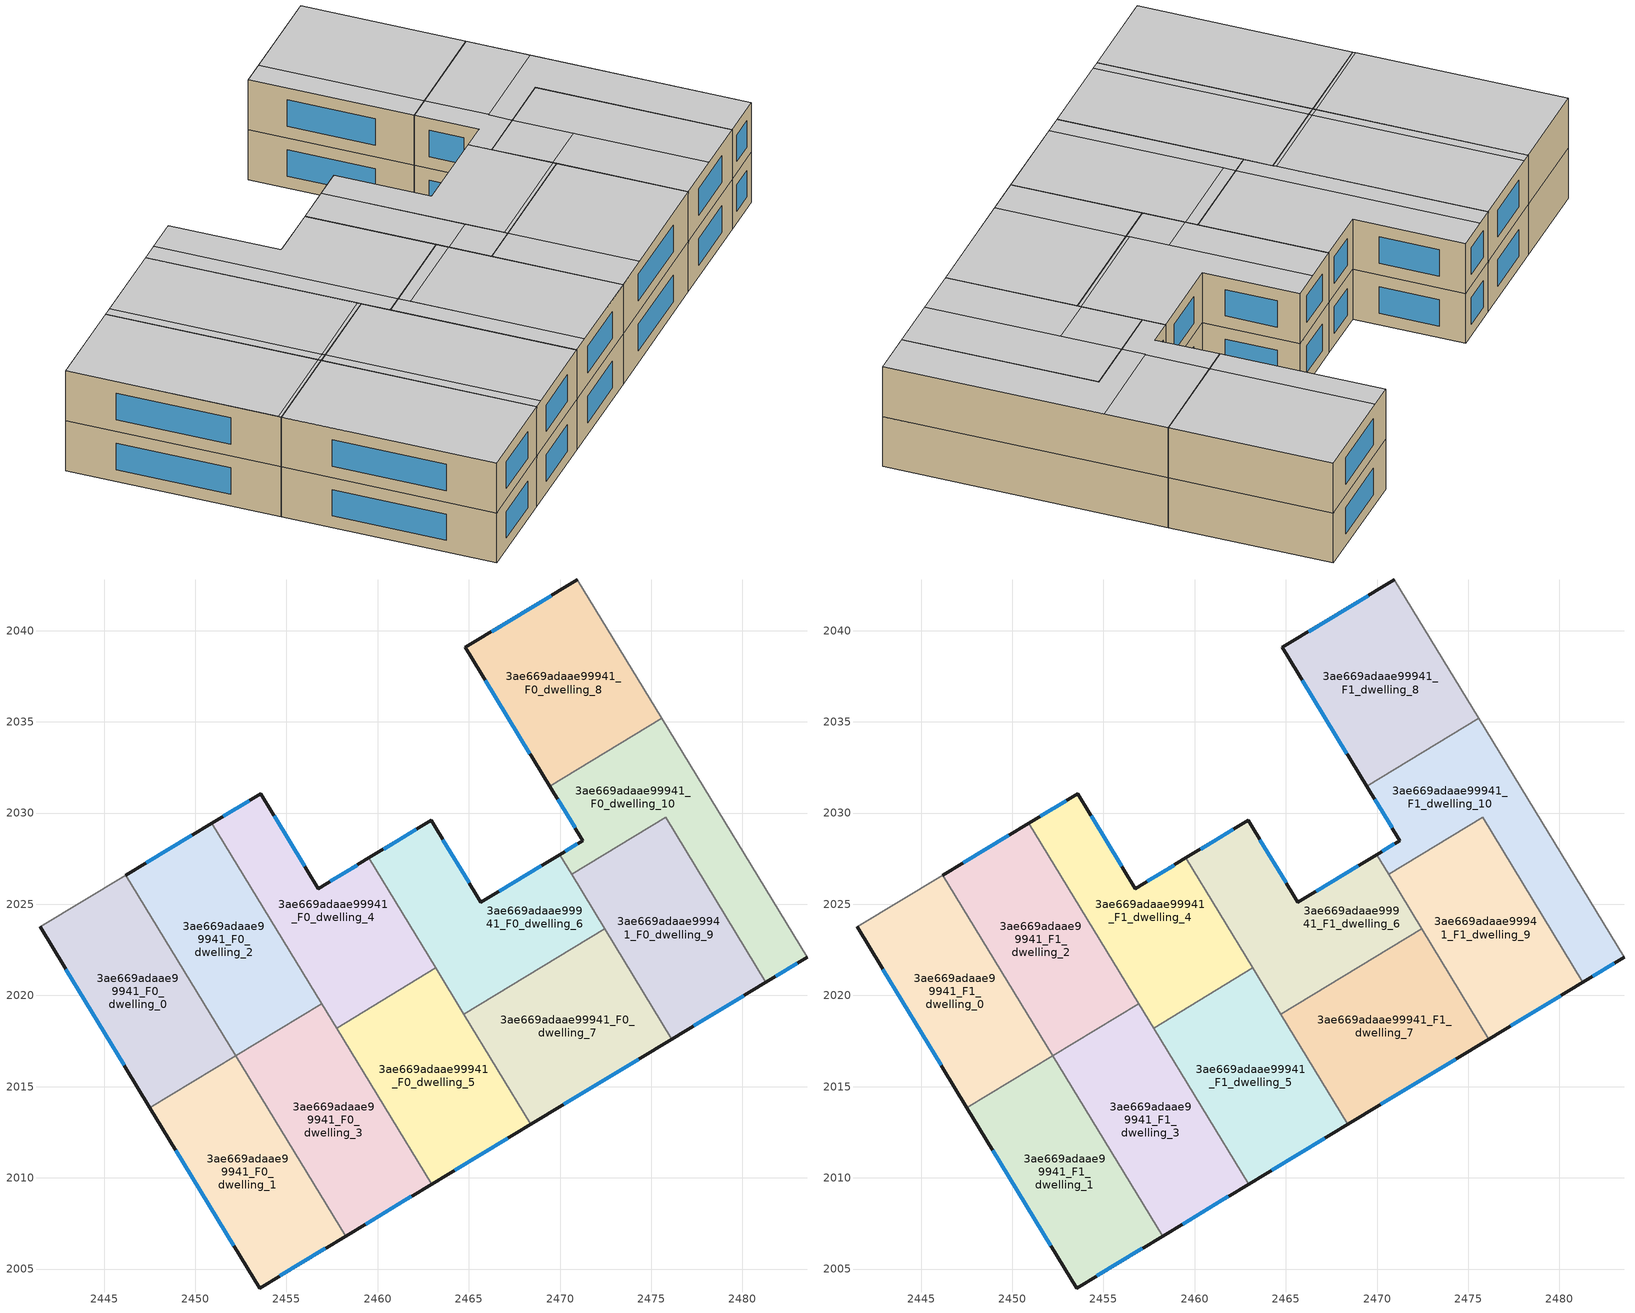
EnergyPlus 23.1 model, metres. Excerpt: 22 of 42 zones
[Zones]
3ae669adaae99941_F0_dwelling_0
 floor ground (EU_floor_Construction): 2446.2,2026.6 2452.22,2016.71 2447.51,2013.85 2441.49,2023.75 z0
 wall outside (EU_wall_Construction): 2441.49,2023.75 2447.51,2013.85 z0:3
 wall to 3ae669adaae99941_F0_dwelling_1 (EU_wall_Construction): 2447.51,2013.85 2452.22,2016.71 z0:3
 wall adiabatic (EU_wall_Construction): 2446.2,2026.6 2441.49,2023.75 z0:3
 wall to 3ae669adaae99941_F0_dwelling_2 (EU_wall_Construction): 2452.22,2016.71 2446.2,2026.6 z0:3
 window (EU_Window_Construction): 2442.9,2021.43 2446.1,2016.17 z0.7:2.3
3ae669adaae99941_F0_dwelling_1
 floor ground (EU_floor_Construction): 2452.22,2016.71 2458.24,2006.8 2453.53,2003.95 2447.51,2013.85 z0
 wall outside (EU_wall_Construction): 2447.51,2013.85 2453.53,2003.95 2458.24,2006.8 z0:3
 wall to 3ae669adaae99941_F0_dwelling_3 (EU_wall_Construction): 2458.24,2006.8 2452.23,2016.69 z0:3
 wall to 3ae669adaae99941_F0_dwelling_2 (EU_wall_Construction): 2452.23,2016.7 2452.22,2016.71 z0:3
 window (EU_Window_Construction): 2448.93,2011.52 2452.12,2006.28 / 2454.64,2004.62 2457.14,2006.13 z0.7:2.3
3ae669adaae99941_F0_dwelling_10
 floor ground (EU_floor_Construction): 2475.57,2035.2 2483.54,2022.09 2481.28,2020.73 2475.78,2029.78 2470.63,2026.64 2469.97,2027.72 2471.25,2028.49 2469.44,2031.47 z0
 wall outside (EU_wall_Construction): 2469.44,2031.47 2471.25,2028.49 2469.97,2027.72 / 2481.28,2020.73 2483.54,2022.09 z0:3
 wall to 3ae669adaae99941_F0_dwelling_9 (EU_wall_Construction): 2470.63,2026.64 2475.78,2029.78 2481.28,2020.73 z0:3
 wall to 3ae669adaae99941_F0_dwelling_8 (EU_wall_Construction): 2475.57,2035.2 2469.44,2031.47 z0:3
 wall adiabatic (EU_wall_Construction): 2483.54,2022.09 2475.57,2035.2 z0:3
 wall to 3ae669adaae99941_F0_dwelling_6 (EU_wall_Construction): 2469.97,2027.72 2470.63,2026.64 z0:3
 window (EU_Window_Construction): 2470.95,2028.31 2470.27,2027.9 / 2469.86,2030.77 2470.82,2029.19 / 2481.81,2021.05 2483.01,2021.77 z0.7:2.3
3ae669adaae99941_F0_dwelling_2
 floor ground (EU_floor_Construction): 2450.92,2029.45 2456.93,2019.56 2452.23,2016.7 2446.2,2026.6 z0
 wall outside (EU_wall_Construction): 2450.92,2029.45 2446.2,2026.6 z0:3
 wall to 3ae669adaae99941_F0_dwelling_3 (EU_wall_Construction): 2452.23,2016.7 2456.93,2019.56 z0:3
 wall to 3ae669adaae99941_F0_dwelling_4 (EU_wall_Construction): 2456.93,2019.56 2450.92,2029.45 z0:3
 window (EU_Window_Construction): 2449.81,2028.78 2447.31,2027.27 z0.7:2.3
3ae669adaae99941_F0_dwelling_3
 floor ground (EU_floor_Construction): 2456.93,2019.56 2462.96,2009.65 2458.24,2006.8 2452.23,2016.7 z0
 wall outside (EU_wall_Construction): 2458.24,2006.8 2462.96,2009.65 z0:3
 wall to 3ae669adaae99941_F0_dwelling_5 (EU_wall_Construction): 2462.96,2009.65 2457.75,2018.21 z0:3
 wall to 3ae669adaae99941_F0_dwelling_4 (EU_wall_Construction): 2457.75,2018.21 2456.93,2019.56 z0:3
 window (EU_Window_Construction): 2459.35,2007.47 2461.85,2008.98 z0.7:2.3
3ae669adaae99941_F0_dwelling_4
 floor ground (EU_floor_Construction): 2459.53,2027.54 2463.19,2021.52 2457.75,2018.21 2450.92,2029.45 2453.58,2031.06 2456.74,2025.86 z0
 wall outside (EU_wall_Construction): 2459.53,2027.54 2456.74,2025.86 2453.58,2031.06 2450.92,2029.45 z0:3
 wall to 3ae669adaae99941_F0_dwelling_5 (EU_wall_Construction): 2457.75,2018.21 2463.19,2021.52 z0:3
 wall to 3ae669adaae99941_F0_dwelling_6 (EU_wall_Construction): 2463.19,2021.52 2459.53,2027.54 z0:3
 window (EU_Window_Construction): 2452.96,2030.68 2451.54,2029.83 / 2456,2027.08 2454.32,2029.84 / 2458.87,2027.14 2457.39,2026.25 z0.7:2.3
3ae669adaae99941_F0_dwelling_5
 floor ground (EU_floor_Construction): 2463.19,2021.52 2468.4,2012.94 2462.96,2009.65 2457.75,2018.21 z0
 wall outside (EU_wall_Construction): 2462.96,2009.65 2468.4,2012.94 z0:3
 wall to 3ae669adaae99941_F0_dwelling_7 (EU_wall_Construction): 2468.4,2012.94 2464.73,2018.98 z0:3
 wall to 3ae669adaae99941_F0_dwelling_6 (EU_wall_Construction): 2464.73,2018.98 2463.19,2021.52 z0:3
 window (EU_Window_Construction): 2464.24,2010.42 2467.12,2012.17 z0.7:2.3
3ae669adaae99941_F0_dwelling_6
 floor ground (EU_floor_Construction): 2469.97,2027.72 2472.44,2023.66 2464.73,2018.98 2459.53,2027.54 2462.93,2029.6 2465.66,2025.11 z0
 wall outside (EU_wall_Construction): 2469.97,2027.72 2465.66,2025.11 2462.93,2029.6 2459.53,2027.54 z0:3
 wall to 3ae669adaae99941_F0_dwelling_7 (EU_wall_Construction): 2464.73,2018.98 2472.44,2023.66 z0:3
 wall to 3ae669adaae99941_F0_dwelling_9 (EU_wall_Construction): 2472.44,2023.66 2470.63,2026.64 z0:3
 window (EU_Window_Construction): 2462.13,2029.11 2460.32,2028.02 / 2465.02,2026.17 2463.57,2028.54 / 2468.96,2027.11 2466.67,2025.73 z0.7:2.3
3ae669adaae99941_F0_dwelling_7
 floor ground (EU_floor_Construction): 2472.44,2023.66 2476.12,2017.61 2468.4,2012.94 2464.73,2018.98 z0
 wall outside (EU_wall_Construction): 2468.4,2012.94 2476.12,2017.61 z0:3
 wall to 3ae669adaae99941_F0_dwelling_9 (EU_wall_Construction): 2476.12,2017.61 2472.44,2023.66 z0:3
 window (EU_Window_Construction): 2470.21,2014.04 2474.31,2016.51 z0.7:2.3
3ae669adaae99941_F0_dwelling_8
 floor ground (EU_floor_Construction): 2470.95,2042.79 2475.57,2035.2 2469.44,2031.47 2464.81,2039.08 z0
 wall outside (EU_wall_Construction): 2470.95,2042.79 2464.81,2039.08 2469.44,2031.47 z0:3
 wall adiabatic (EU_wall_Construction): 2475.57,2035.2 2470.95,2042.79 z0:3
 window (EU_Window_Construction): 2465.9,2037.29 2468.35,2033.26 / 2469.51,2041.92 2466.25,2039.95 z0.7:2.3
3ae669adaae99941_F0_dwelling_9
 floor ground (EU_floor_Construction): 2475.78,2029.78 2481.28,2020.73 2476.12,2017.61 2470.63,2026.64 z0
 wall outside (EU_wall_Construction): 2476.12,2017.61 2481.28,2020.73 z0:3
 window (EU_Window_Construction): 2477.33,2018.34 2480.07,2020 z0.7:2.3
3ae669adaae99941_F1_dwelling_0
 floor to 3ae669adaae99941_F0_dwelling_0 (EU_floor_Construction): 2446.2,2026.6 2452.22,2016.71 2447.51,2013.85 2441.49,2023.75 z3
 wall outside (EU_wall_Construction): 2441.49,2023.75 2447.51,2013.85 z3:6
 wall to 3ae669adaae99941_F1_dwelling_1 (EU_wall_Construction): 2447.51,2013.85 2452.22,2016.71 z3:6
 wall adiabatic (EU_wall_Construction): 2446.2,2026.6 2441.49,2023.75 z3:6
 wall to 3ae669adaae99941_F1_dwelling_2 (EU_wall_Construction): 2452.22,2016.71 2446.2,2026.6 z3:6
 window (EU_Window_Construction): 2442.9,2021.43 2446.1,2016.17 z3.7:5.3
 ceiling to 3ae669adaae99941_F2_dwelling_9 (EU_floor_Construction): 2452.13,2016.86 2446.2,2026.6 2441.49,2023.75 2447.42,2014 z6
 ceiling to 3ae669adaae99941_F2_dwelling_8 (EU_floor_Construction): 2452.22,2016.71 2452.13,2016.86 2447.42,2014 2447.51,2013.85 z6
3ae669adaae99941_F1_dwelling_1
 floor to 3ae669adaae99941_F0_dwelling_1 (EU_floor_Construction): 2452.22,2016.71 2458.24,2006.8 2453.53,2003.95 2447.51,2013.85 z3
 wall outside (EU_wall_Construction): 2447.51,2013.85 2453.53,2003.95 2458.24,2006.8 z3:6
 wall to 3ae669adaae99941_F1_dwelling_3 (EU_wall_Construction): 2458.24,2006.8 2452.23,2016.69 z3:6
 wall to 3ae669adaae99941_F1_dwelling_2 (EU_wall_Construction): 2452.23,2016.7 2452.22,2016.71 z3:6
 window (EU_Window_Construction): 2448.93,2011.52 2452.12,2006.28 / 2454.64,2004.62 2457.14,2006.13 z3.7:5.3
 ceiling adiabatic (EU_roof_Construction): 2458.24,2006.8 2452.22,2016.71 2447.51,2013.85 2453.53,2003.95 z6
3ae669adaae99941_F1_dwelling_10
 floor to 3ae669adaae99941_F0_dwelling_10 (EU_floor_Construction): 2475.57,2035.2 2483.54,2022.09 2481.28,2020.73 2475.78,2029.78 2470.63,2026.64 2469.97,2027.72 2471.25,2028.49 2469.44,2031.47 z3
 wall outside (EU_wall_Construction): 2469.44,2031.47 2471.25,2028.49 2469.97,2027.72 / 2481.28,2020.73 2483.54,2022.09 z3:6
 wall to 3ae669adaae99941_F1_dwelling_9 (EU_wall_Construction): 2470.63,2026.64 2475.78,2029.78 2481.28,2020.73 z3:6
 wall to 3ae669adaae99941_F1_dwelling_8 (EU_wall_Construction): 2475.57,2035.2 2469.44,2031.47 z3:6
 wall adiabatic (EU_wall_Construction): 2483.54,2022.09 2475.57,2035.2 z3:6
 wall to 3ae669adaae99941_F1_dwelling_6 (EU_wall_Construction): 2469.97,2027.72 2470.63,2026.64 z3:6
 window (EU_Window_Construction): 2470.95,2028.31 2470.27,2027.9 / 2469.86,2030.77 2470.82,2029.19 / 2481.81,2021.05 2483.01,2021.77 z3.7:5.3
 ceiling to 3ae669adaae99941_F2_dwelling_0 (EU_floor_Construction): 2483.54,2022.09 2477.37,2032.24 2472.42,2029.22 2473.08,2028.13 2475.78,2029.78 2481.28,2020.73 z6
 ceiling to 3ae669adaae99941_F2_dwelling_1 (EU_floor_Construction): 2477.37,2032.24 2475.57,2035.2 2470.66,2032.21 2472.46,2029.25 z6
 ceiling to 3ae669adaae99941_F2_dwelling_3 (EU_floor_Construction): 2473.08,2028.13 2472.42,2029.22 2472.46,2029.25 2470.66,2032.21 2469.44,2031.47 2471.25,2028.49 2469.97,2027.72 2470.63,2026.64 z6
3ae669adaae99941_F1_dwelling_2
 floor to 3ae669adaae99941_F0_dwelling_2 (EU_floor_Construction): 2450.92,2029.45 2456.93,2019.56 2452.23,2016.7 2446.2,2026.6 z3
 wall outside (EU_wall_Construction): 2450.92,2029.45 2446.2,2026.6 z3:6
 wall to 3ae669adaae99941_F1_dwelling_3 (EU_wall_Construction): 2452.23,2016.7 2456.93,2019.56 z3:6
 wall to 3ae669adaae99941_F1_dwelling_4 (EU_wall_Construction): 2456.93,2019.56 2450.92,2029.45 z3:6
 window (EU_Window_Construction): 2449.81,2028.78 2447.31,2027.27 z3.7:5.3
 ceiling to 3ae669adaae99941_F2_dwelling_7 (EU_floor_Construction): 2456.83,2019.72 2450.92,2029.45 2446.67,2026.89 2452.6,2017.15 z6
 ceiling to 3ae669adaae99941_F2_dwelling_9 (EU_floor_Construction): 2452.6,2017.15 2446.67,2026.89 2446.2,2026.6 2452.13,2016.86 z6
 ceiling to 3ae669adaae99941_F2_dwelling_6 (EU_floor_Construction): 2456.93,2019.56 2456.83,2019.72 2452.6,2017.15 2452.7,2016.98 z6
 ceiling to 3ae669adaae99941_F2_dwelling_8 (EU_floor_Construction): 2452.7,2016.98 2452.6,2017.15 2452.13,2016.86 2452.23,2016.7 z6
3ae669adaae99941_F1_dwelling_3
 floor to 3ae669adaae99941_F0_dwelling_3 (EU_floor_Construction): 2456.93,2019.56 2462.96,2009.65 2458.24,2006.8 2452.23,2016.7 z3
 wall outside (EU_wall_Construction): 2458.24,2006.8 2462.96,2009.65 z3:6
 wall to 3ae669adaae99941_F1_dwelling_5 (EU_wall_Construction): 2462.96,2009.65 2457.75,2018.21 z3:6
 wall to 3ae669adaae99941_F1_dwelling_4 (EU_wall_Construction): 2457.75,2018.21 2456.93,2019.56 z3:6
 window (EU_Window_Construction): 2459.35,2007.47 2461.85,2008.98 z3.7:5.3
 ceiling adiabatic (EU_roof_Construction): 2462.96,2009.65 2456.93,2019.56 2452.7,2016.98 2458.71,2007.09 z6
 ceiling to 3ae669adaae99941_F2_dwelling_8 (EU_floor_Construction): 2458.71,2007.09 2452.7,2016.98 2452.23,2016.7 2458.24,2006.8 z6
3ae669adaae99941_F1_dwelling_4
 floor to 3ae669adaae99941_F0_dwelling_4 (EU_floor_Construction): 2459.53,2027.54 2463.19,2021.52 2457.75,2018.21 2450.92,2029.45 2453.58,2031.06 2456.74,2025.86 z3
 wall outside (EU_wall_Construction): 2459.53,2027.54 2456.74,2025.86 2453.58,2031.06 2450.92,2029.45 z3:6
 wall to 3ae669adaae99941_F1_dwelling_5 (EU_wall_Construction): 2457.75,2018.21 2463.19,2021.52 z3:6
 wall to 3ae669adaae99941_F1_dwelling_6 (EU_wall_Construction): 2463.19,2021.52 2459.53,2027.54 z3:6
 window (EU_Window_Construction): 2452.96,2030.68 2451.54,2029.83 / 2456,2027.08 2454.32,2029.84 / 2458.87,2027.14 2457.39,2026.25 z3.7:5.3
 ceiling to 3ae669adaae99941_F2_dwelling_5 (EU_floor_Construction): 2463.19,2021.52 2459.53,2027.54 2456.74,2025.86 2453.58,2031.06 2451.86,2030.02 2458.69,2018.79 z6
 ceiling adiabatic (EU_roof_Construction): 2458.69,2018.79 2451.86,2030.02 2453.58,2031.06 2450.92,2029.45 2457.75,2018.21 z6
3ae669adaae99941_F1_dwelling_5
 floor to 3ae669adaae99941_F0_dwelling_5 (EU_floor_Construction): 2463.19,2021.52 2468.4,2012.94 2462.96,2009.65 2457.75,2018.21 z3
 wall outside (EU_wall_Construction): 2462.96,2009.65 2468.4,2012.94 z3:6
 wall to 3ae669adaae99941_F1_dwelling_7 (EU_wall_Construction): 2468.4,2012.94 2464.73,2018.98 z3:6
 wall to 3ae669adaae99941_F1_dwelling_6 (EU_wall_Construction): 2464.73,2018.98 2463.19,2021.52 z3:6
 window (EU_Window_Construction): 2464.24,2010.42 2467.12,2012.17 z3.7:5.3
 ceiling to 3ae669adaae99941_F2_dwelling_4 (EU_floor_Construction): 2468.4,2012.94 2463.54,2020.94 2459.04,2018.21 2463.9,2010.22 z6
 ceiling to 3ae669adaae99941_F2_dwelling_5 (EU_floor_Construction): 2463.54,2020.94 2463.19,2021.52 2458.69,2018.79 2459.04,2018.21 z6
 ceiling to 3ae669adaae99941_F2_dwelling_6 (EU_floor_Construction): 2463.9,2010.22 2458.69,2018.79 2457.75,2018.21 2462.96,2009.65 z6
3ae669adaae99941_F1_dwelling_6
 floor to 3ae669adaae99941_F0_dwelling_6 (EU_floor_Construction): 2469.97,2027.72 2472.44,2023.66 2464.73,2018.98 2459.53,2027.54 2462.93,2029.6 2465.66,2025.11 z3
 wall outside (EU_wall_Construction): 2469.97,2027.72 2465.66,2025.11 2462.93,2029.6 2459.53,2027.54 z3:6
 wall to 3ae669adaae99941_F1_dwelling_7 (EU_wall_Construction): 2464.73,2018.98 2472.44,2023.66 z3:6
 wall to 3ae669adaae99941_F1_dwelling_9 (EU_wall_Construction): 2472.44,2023.66 2470.63,2026.64 z3:6
 window (EU_Window_Construction): 2462.13,2029.11 2460.32,2028.02 / 2465.02,2026.17 2463.57,2028.54 / 2468.96,2027.11 2466.67,2025.73 z3.7:5.3
 ceiling to 3ae669adaae99941_F2_dwelling_3 (EU_floor_Construction): 2472.34,2023.83 2469.97,2027.72 2465.66,2025.11 2462.93,2029.6 2461.44,2028.7 2466.55,2020.31 z6
 ceiling to 3ae669adaae99941_F2_dwelling_2 (EU_floor_Construction): 2472.44,2023.66 2472.34,2023.83 2466.55,2020.31 2466.65,2020.14 z6
 ceiling to 3ae669adaae99941_F2_dwelling_5 (EU_floor_Construction): 2465.45,2022.11 2461.44,2028.7 2459.53,2027.54 2463.54,2020.94 z6
 ceiling to 3ae669adaae99941_F2_dwelling_4 (EU_floor_Construction): 2466.65,2020.14 2465.45,2022.11 2463.54,2020.94 2464.73,2018.98 z6
3ae669adaae99941_F1_dwelling_7
 floor to 3ae669adaae99941_F0_dwelling_7 (EU_floor_Construction): 2472.44,2023.66 2476.12,2017.61 2468.4,2012.94 2464.73,2018.98 z3
 wall outside (EU_wall_Construction): 2468.4,2012.94 2476.12,2017.61 z3:6
 wall to 3ae669adaae99941_F1_dwelling_9 (EU_wall_Construction): 2476.12,2017.61 2472.44,2023.66 z3:6
 window (EU_Window_Construction): 2470.21,2014.04 2474.31,2016.51 z3.7:5.3
 ceiling to 3ae669adaae99941_F2_dwelling_4 (EU_floor_Construction): 2470.32,2014.1 2466.65,2020.14 2464.73,2018.98 2468.4,2012.94 z6
 ceiling adiabatic (EU_roof_Construction): 2476.12,2017.61 2472.44,2023.66 2466.65,2020.14 2470.32,2014.1 z6
3ae669adaae99941_F1_dwelling_8
 floor to 3ae669adaae99941_F0_dwelling_8 (EU_floor_Construction): 2470.95,2042.79 2475.57,2035.2 2469.44,2031.47 2464.81,2039.08 z3
 wall outside (EU_wall_Construction): 2470.95,2042.79 2464.81,2039.08 2469.44,2031.47 z3:6
 wall adiabatic (EU_wall_Construction): 2475.57,2035.2 2470.95,2042.79 z3:6
 window (EU_Window_Construction): 2465.9,2037.29 2468.35,2033.26 / 2469.51,2041.92 2466.25,2039.95 z3.7:5.3
 ceiling to 3ae669adaae99941_F2_dwelling_1 (EU_floor_Construction): 2475.57,2035.2 2470.95,2042.79 2466.03,2039.82 2470.66,2032.21 z6
 ceiling to 3ae669adaae99941_F2_dwelling_3 (EU_floor_Construction): 2470.66,2032.21 2466.03,2039.82 2464.81,2039.08 2469.44,2031.47 z6
3ae669adaae99941_F1_dwelling_9
 floor to 3ae669adaae99941_F0_dwelling_9 (EU_floor_Construction): 2475.78,2029.78 2481.28,2020.73 2476.12,2017.61 2470.63,2026.64 z3
 wall outside (EU_wall_Construction): 2476.12,2017.61 2481.28,2020.73 z3:6
 window (EU_Window_Construction): 2477.33,2018.34 2480.07,2020 z3.7:5.3
 ceiling to 3ae669adaae99941_F2_dwelling_0 (EU_floor_Construction): 2481.28,2020.73 2475.78,2029.78 2473.08,2028.13 2478.58,2019.09 z6
 ceiling to 3ae669adaae99941_F2_dwelling_2 (EU_floor_Construction): 2478.58,2019.09 2474.79,2025.32 2472.34,2023.83 2476.12,2017.61 z6
 ceiling to 3ae669adaae99941_F2_dwelling_3 (EU_floor_Construction): 2474.79,2025.32 2473.08,2028.13 2470.63,2026.64 2472.34,2023.83 z6
[Building]
EU S2 Campaign: North Axis=0; Terrain=City; Solar Distribution=FullExterior
[Site:Location]
Budapest.Ferenc.Liszt.Intl.AP: Latitude=47.437; Longitude=19.256; Time Zone=1; Elevation=185
[SizingPeriod:WeatherFileDays]
AnnualSizingPeriod: Begin Month=1; Begin Day of Month=1; End Month=12; End Day of Month=31; Day of Week for Start Day=Monday; Use Weather File Daylight Saving Period=No; Use Weather File Rain and Snow Indicators=No
[MATERIAL]
EU_InternalMass_Material: Roughness=MediumRough; Thickness=0.1; Conductivity=1; Density=1800; Specific Heat=900; Thermal Absorptance=0.9; Solar Absorptance=0.7; Visible Absorptance=0.7
[MATERIAL:NOMASS] Roughness=MediumRough; Thermal Absorptance=0.9; Solar Absorptance=0.7; Visible Absorptance=0.7
Name | Thermal Resistance
EU_wall_NoMass | 0.832559
EU_roof_NoMass | 1.39638
EU_floor_NoMass | 0.872794
[WINDOWMATERIAL:SIMPLEGLAZINGSYSTEM]
EU_Window_SimpleGlazing: UFactor=2.79869; Solar Heat Gain Coefficient=0.75; Visible Transmittance=0.75
[CONSTRUCTION]
EU_wall_Construction: EU_wall_NoMass
EU_roof_Construction: EU_roof_NoMass
EU_floor_Construction: EU_floor_NoMass
EU_Window_Construction: EU_Window_SimpleGlazing
EU_InternalMass_Construction: EU_InternalMass_Material
[ZONE] Type=1; Multiplier=1; Ceiling Height=autocalculate; Floor Area=autocalculate; Part of Total Floor Area=Yes
Name | Volume
3ae669adaae99941_F0_dwelling_0; 3ae669adaae99941_F1_dwelling_0 | 191.446
3ae669adaae99941_F0_dwelling_1; 3ae669adaae99941_F1_dwelling_1 | 191.452
3ae669adaae99941_F0_dwelling_10; 3ae669adaae99941_F1_dwelling_10 | 191.447
3ae669adaae99941_F0_dwelling_2; 3ae669adaae99941_F1_dwelling_2 | 191.465
3ae669adaae99941_F0_dwelling_3; 3ae669adaae99941_F1_dwelling_3 | 191.466
3ae669adaae99941_F0_dwelling_4; 3ae669adaae99941_F1_dwelling_4 | 191.469
3ae669adaae99941_F0_dwelling_5; 3ae669adaae99941_F1_dwelling_5 | 191.454
3ae669adaae99941_F0_dwelling_6; 3ae669adaae99941_F1_dwelling_6; 3ae669adaae99941_F0_dwelling_7; 3ae669adaae99941_F1_dwelling_7 | 191.444
3ae669adaae99941_F0_dwelling_8; 3ae669adaae99941_F1_dwelling_8 | 191.449
3ae669adaae99941_F0_dwelling_9; 3ae669adaae99941_F1_dwelling_9 | 191.459
[INTERNALMASS] Construction=EU_InternalMass_Construction
Name | Zone or ZoneList | Surface Area
3ae669adaae99941_F0_dwelling_0_EU_InternalMass | 3ae669adaae99941_F0_dwelling_0 | 63.8154
3ae669adaae99941_F0_dwelling_1_EU_InternalMass | 3ae669adaae99941_F0_dwelling_1 | 63.8168
3ae669adaae99941_F0_dwelling_2_EU_InternalMass | 3ae669adaae99941_F0_dwelling_2 | 63.8203
3ae669adaae99941_F0_dwelling_3_EU_InternalMass | 3ae669adaae99941_F0_dwelling_3 | 63.8221
3ae669adaae99941_F0_dwelling_4_EU_InternalMass | 3ae669adaae99941_F0_dwelling_4 | 63.8232
3ae669adaae99941_F0_dwelling_5_EU_InternalMass | 3ae669adaae99941_F0_dwelling_5 | 63.8186
3ae669adaae99941_F0_dwelling_6_EU_InternalMass | 3ae669adaae99941_F0_dwelling_6 | 63.8147
3ae669adaae99941_F0_dwelling_7_EU_InternalMass | 3ae669adaae99941_F0_dwelling_7 | 63.8158
3ae669adaae99941_F0_dwelling_8_EU_InternalMass | 3ae669adaae99941_F0_dwelling_8 | 63.8176
3ae669adaae99941_F0_dwelling_9_EU_InternalMass | 3ae669adaae99941_F0_dwelling_9 | 63.8188
3ae669adaae99941_F0_dwelling_10_EU_InternalMass | 3ae669adaae99941_F0_dwelling_10 | 63.8156
3ae669adaae99941_F1_dwelling_0_EU_InternalMass | 3ae669adaae99941_F1_dwelling_0 | 63.8154
3ae669adaae99941_F1_dwelling_1_EU_InternalMass | 3ae669adaae99941_F1_dwelling_1 | 63.8168
3ae669adaae99941_F1_dwelling_2_EU_InternalMass | 3ae669adaae99941_F1_dwelling_2 | 63.8203
3ae669adaae99941_F1_dwelling_3_EU_InternalMass | 3ae669adaae99941_F1_dwelling_3 | 63.8221
3ae669adaae99941_F1_dwelling_4_EU_InternalMass | 3ae669adaae99941_F1_dwelling_4 | 63.8232
3ae669adaae99941_F1_dwelling_5_EU_InternalMass | 3ae669adaae99941_F1_dwelling_5 | 63.8186
3ae669adaae99941_F1_dwelling_6_EU_InternalMass | 3ae669adaae99941_F1_dwelling_6 | 63.8147
3ae669adaae99941_F1_dwelling_7_EU_InternalMass | 3ae669adaae99941_F1_dwelling_7 | 63.8158
3ae669adaae99941_F1_dwelling_8_EU_InternalMass | 3ae669adaae99941_F1_dwelling_8 | 63.8176
3ae669adaae99941_F1_dwelling_9_EU_InternalMass | 3ae669adaae99941_F1_dwelling_9 | 63.8188
3ae669adaae99941_F1_dwelling_10_EU_InternalMass | 3ae669adaae99941_F1_dwelling_10 | 63.8156
[OTHEREQUIPMENT] Fuel Type=Electricity; Design Level Calculation Method=Watts/Area; Power per Zone Floor Area=1; Fraction Latent=0; Fraction Radiant=0; Fraction Lost=0; Carbon Dioxide Generation Rate=0; EndUse Subcategory=EU_Step8_InternalGains
Name | Zone or ZoneList or Space or SpaceList | Schedule
EU_Step8_InternalGain_3ae669adaae99941_F0_dwelling_0_f000 | 3ae669adaae99941_F0_dwelling_0 | EU_Step8_GainSchedule_3ae669adaae99941_F0_dwelling_0_f000
EU_Step8_InternalGain_3ae669adaae99941_F0_dwelling_1_f000 | 3ae669adaae99941_F0_dwelling_1 | EU_Step8_GainSchedule_3ae669adaae99941_F0_dwelling_1_f000
EU_Step8_InternalGain_3ae669adaae99941_F0_dwelling_2_f000 | 3ae669adaae99941_F0_dwelling_2 | EU_Step8_GainSchedule_3ae669adaae99941_F0_dwelling_2_f000
EU_Step8_InternalGain_3ae669adaae99941_F0_dwelling_3_f000 | 3ae669adaae99941_F0_dwelling_3 | EU_Step8_GainSchedule_3ae669adaae99941_F0_dwelling_3_f000
EU_Step8_InternalGain_3ae669adaae99941_F0_dwelling_4_f000 | 3ae669adaae99941_F0_dwelling_4 | EU_Step8_GainSchedule_3ae669adaae99941_F0_dwelling_4_f000
EU_Step8_InternalGain_3ae669adaae99941_F0_dwelling_5_f000 | 3ae669adaae99941_F0_dwelling_5 | EU_Step8_GainSchedule_3ae669adaae99941_F0_dwelling_5_f000
EU_Step8_InternalGain_3ae669adaae99941_F0_dwelling_6_f000 | 3ae669adaae99941_F0_dwelling_6 | EU_Step8_GainSchedule_3ae669adaae99941_F0_dwelling_6_f000
EU_Step8_InternalGain_3ae669adaae99941_F0_dwelling_7_f000 | 3ae669adaae99941_F0_dwelling_7 | EU_Step8_GainSchedule_3ae669adaae99941_F0_dwelling_7_f000
EU_Step8_InternalGain_3ae669adaae99941_F0_dwelling_8_f000 | 3ae669adaae99941_F0_dwelling_8 | EU_Step8_GainSchedule_3ae669adaae99941_F0_dwelling_8_f000
EU_Step8_InternalGain_3ae669adaae99941_F0_dwelling_9_f000 | 3ae669adaae99941_F0_dwelling_9 | EU_Step8_GainSchedule_3ae669adaae99941_F0_dwelling_9_f000
EU_Step8_InternalGain_3ae669adaae99941_F0_dwelling_10_f000 | 3ae669adaae99941_F0_dwelling_10 | EU_Step8_GainSchedule_3ae669adaae99941_F0_dwelling_10_f000
EU_Step8_InternalGain_3ae669adaae99941_F1_dwelling_0_f000 | 3ae669adaae99941_F1_dwelling_0 | EU_Step8_GainSchedule_3ae669adaae99941_F1_dwelling_0_f000
EU_Step8_InternalGain_3ae669adaae99941_F1_dwelling_1_f000 | 3ae669adaae99941_F1_dwelling_1 | EU_Step8_GainSchedule_3ae669adaae99941_F1_dwelling_1_f000
EU_Step8_InternalGain_3ae669adaae99941_F1_dwelling_2_f000 | 3ae669adaae99941_F1_dwelling_2 | EU_Step8_GainSchedule_3ae669adaae99941_F1_dwelling_2_f000
EU_Step8_InternalGain_3ae669adaae99941_F1_dwelling_3_f000 | 3ae669adaae99941_F1_dwelling_3 | EU_Step8_GainSchedule_3ae669adaae99941_F1_dwelling_3_f000
EU_Step8_InternalGain_3ae669adaae99941_F1_dwelling_4_f000 | 3ae669adaae99941_F1_dwelling_4 | EU_Step8_GainSchedule_3ae669adaae99941_F1_dwelling_4_f000
EU_Step8_InternalGain_3ae669adaae99941_F1_dwelling_5_f000 | 3ae669adaae99941_F1_dwelling_5 | EU_Step8_GainSchedule_3ae669adaae99941_F1_dwelling_5_f000
EU_Step8_InternalGain_3ae669adaae99941_F1_dwelling_6_f000 | 3ae669adaae99941_F1_dwelling_6 | EU_Step8_GainSchedule_3ae669adaae99941_F1_dwelling_6_f000
EU_Step8_InternalGain_3ae669adaae99941_F1_dwelling_7_f000 | 3ae669adaae99941_F1_dwelling_7 | EU_Step8_GainSchedule_3ae669adaae99941_F1_dwelling_7_f000
EU_Step8_InternalGain_3ae669adaae99941_F1_dwelling_8_f000 | 3ae669adaae99941_F1_dwelling_8 | EU_Step8_GainSchedule_3ae669adaae99941_F1_dwelling_8_f000
EU_Step8_InternalGain_3ae669adaae99941_F1_dwelling_9_f000 | 3ae669adaae99941_F1_dwelling_9 | EU_Step8_GainSchedule_3ae669adaae99941_F1_dwelling_9_f000
EU_Step8_InternalGain_3ae669adaae99941_F1_dwelling_10_f000 | 3ae669adaae99941_F1_dwelling_10 | EU_Step8_GainSchedule_3ae669adaae99941_F1_dwelling_10_f000
[ZONEVENTILATION:DESIGNFLOWRATE] Schedule=EU_AlwaysOn; Design Flow Rate Calculation Method=AirChanges/Hour; Air Changes per Hour=0.475469; Ventilation Type=Natural; Fan Pressure Rise=0; Fan Total Efficiency=1; Constant Term Coefficient=1; Temperature Term Coefficient=0; Velocity Term Coefficient=0; Velocity Squared Term Coefficient=0; Minimum Indoor Temperature=-100; Maximum Indoor Temperature=100; Delta Temperature=-100; Minimum Outdoor Temperature=-100; Maximum Outdoor Temperature=100; Maximum Wind Speed=40
Name | Zone or ZoneList or Space or SpaceList
EU_ConstantAir_3ae669adaae99941_F0_dwelling_0 | 3ae669adaae99941_F0_dwelling_0
EU_ConstantAir_3ae669adaae99941_F0_dwelling_1 | 3ae669adaae99941_F0_dwelling_1
EU_ConstantAir_3ae669adaae99941_F0_dwelling_2 | 3ae669adaae99941_F0_dwelling_2
EU_ConstantAir_3ae669adaae99941_F0_dwelling_3 | 3ae669adaae99941_F0_dwelling_3
EU_ConstantAir_3ae669adaae99941_F0_dwelling_4 | 3ae669adaae99941_F0_dwelling_4
EU_ConstantAir_3ae669adaae99941_F0_dwelling_5 | 3ae669adaae99941_F0_dwelling_5
EU_ConstantAir_3ae669adaae99941_F0_dwelling_6 | 3ae669adaae99941_F0_dwelling_6
EU_ConstantAir_3ae669adaae99941_F0_dwelling_7 | 3ae669adaae99941_F0_dwelling_7
EU_ConstantAir_3ae669adaae99941_F0_dwelling_8 | 3ae669adaae99941_F0_dwelling_8
EU_ConstantAir_3ae669adaae99941_F0_dwelling_9 | 3ae669adaae99941_F0_dwelling_9
EU_ConstantAir_3ae669adaae99941_F0_dwelling_10 | 3ae669adaae99941_F0_dwelling_10
EU_ConstantAir_3ae669adaae99941_F1_dwelling_0 | 3ae669adaae99941_F1_dwelling_0
EU_ConstantAir_3ae669adaae99941_F1_dwelling_1 | 3ae669adaae99941_F1_dwelling_1
EU_ConstantAir_3ae669adaae99941_F1_dwelling_2 | 3ae669adaae99941_F1_dwelling_2
EU_ConstantAir_3ae669adaae99941_F1_dwelling_3 | 3ae669adaae99941_F1_dwelling_3
EU_ConstantAir_3ae669adaae99941_F1_dwelling_4 | 3ae669adaae99941_F1_dwelling_4
EU_ConstantAir_3ae669adaae99941_F1_dwelling_5 | 3ae669adaae99941_F1_dwelling_5
EU_ConstantAir_3ae669adaae99941_F1_dwelling_6 | 3ae669adaae99941_F1_dwelling_6
EU_ConstantAir_3ae669adaae99941_F1_dwelling_7 | 3ae669adaae99941_F1_dwelling_7
EU_ConstantAir_3ae669adaae99941_F1_dwelling_8 | 3ae669adaae99941_F1_dwelling_8
EU_ConstantAir_3ae669adaae99941_F1_dwelling_9 | 3ae669adaae99941_F1_dwelling_9
EU_ConstantAir_3ae669adaae99941_F1_dwelling_10 | 3ae669adaae99941_F1_dwelling_10
[HVACTEMPLATE:THERMOSTAT] Constant Heating Setpoint=20; Constant Cooling Setpoint=50
EU_HeatOnly_3ae669adaae99941_F0_dwelling_0; EU_HeatOnly_3ae669adaae99941_F0_dwelling_1; EU_HeatOnly_3ae669adaae99941_F0_dwelling_2; EU_HeatOnly_3ae669adaae99941_F0_dwelling_3; EU_HeatOnly_3ae669adaae99941_F0_dwelling_4; EU_HeatOnly_3ae669adaae99941_F0_dwelling_5; EU_HeatOnly_3ae669adaae99941_F0_dwelling_6; EU_HeatOnly_3ae669adaae99941_F0_dwelling_7; EU_HeatOnly_3ae669adaae99941_F0_dwelling_8; EU_HeatOnly_3ae669adaae99941_F0_dwelling_9; EU_HeatOnly_3ae669adaae99941_F0_dwelling_10; EU_HeatOnly_3ae669adaae99941_F1_dwelling_0; EU_HeatOnly_3ae669adaae99941_F1_dwelling_1; EU_HeatOnly_3ae669adaae99941_F1_dwelling_2; EU_HeatOnly_3ae669adaae99941_F1_dwelling_3; EU_HeatOnly_3ae669adaae99941_F1_dwelling_4; EU_HeatOnly_3ae669adaae99941_F1_dwelling_5; EU_HeatOnly_3ae669adaae99941_F1_dwelling_6; EU_HeatOnly_3ae669adaae99941_F1_dwelling_7; EU_HeatOnly_3ae669adaae99941_F1_dwelling_8; EU_HeatOnly_3ae669adaae99941_F1_dwelling_9; EU_HeatOnly_3ae669adaae99941_F1_dwelling_10; EU_HeatOnly_3ae669adaae99941_F2_dwelling_0; EU_HeatOnly_3ae669adaae99941_F2_dwelling_1; EU_HeatOnly_3ae669adaae99941_F2_dwelling_2; EU_HeatOnly_3ae669adaae99941_F2_dwelling_3; EU_HeatOnly_3ae669adaae99941_F2_dwelling_4; EU_HeatOnly_3ae669adaae99941_F2_dwelling_5; EU_HeatOnly_3ae669adaae99941_F2_dwelling_6; EU_HeatOnly_3ae669adaae99941_F2_dwelling_7; EU_HeatOnly_3ae669adaae99941_F2_dwelling_8; EU_HeatOnly_3ae669adaae99941_F2_dwelling_9; EU_HeatOnly_3ae669adaae99941_F3_dwelling_0; EU_HeatOnly_3ae669adaae99941_F3_dwelling_1; EU_HeatOnly_3ae669adaae99941_F3_dwelling_2; EU_HeatOnly_3ae669adaae99941_F3_dwelling_3; EU_HeatOnly_3ae669adaae99941_F3_dwelling_4; EU_HeatOnly_3ae669adaae99941_F3_dwelling_5; EU_HeatOnly_3ae669adaae99941_F3_dwelling_6; EU_HeatOnly_3ae669adaae99941_F3_dwelling_7; EU_HeatOnly_3ae669adaae99941_F3_dwelling_8; EU_HeatOnly_3ae669adaae99941_F3_dwelling_9
[HVACTEMPLATE:ZONE:IDEALLOADSAIRSYSTEM] System Availability Schedule=EU_AlwaysOn; Maximum Heating Supply Air Temperature=50; Minimum Cooling Supply Air Temperature=13; Maximum Heating Supply Air Humidity Ratio=0.0156; Minimum Cooling Supply Air Humidity Ratio=0.0077; Heating Limit=NoLimit; Cooling Limit=NoLimit; Heating Availability Schedule=EU_AlwaysOn; Cooling Availability Schedule=EU_CoolingOff; Dehumidification Control Type=ConstantSensibleHeatRatio; Cooling Sensible Heat Ratio=0.7; Dehumidification Setpoint=60; Humidification Control Type=None; Humidification Setpoint=30; Outdoor Air Method=None; Outdoor Air Flow Rate per Person=0.00944; Outdoor Air Flow Rate per Zone Floor Area=0; Outdoor Air Flow Rate per Zone=0; Demand Controlled Ventilation Type=None; Outdoor Air Economizer Type=NoEconomizer; Heat Recovery Type=None; Sensible Heat Recovery Effectiveness=0.7; Latent Heat Recovery Effectiveness=0.65
Name | Template Thermostat
3ae669adaae99941_F0_dwelling_0 | EU_HeatOnly_3ae669adaae99941_F0_dwelling_0
3ae669adaae99941_F0_dwelling_1 | EU_HeatOnly_3ae669adaae99941_F0_dwelling_1
3ae669adaae99941_F0_dwelling_2 | EU_HeatOnly_3ae669adaae99941_F0_dwelling_2
3ae669adaae99941_F0_dwelling_3 | EU_HeatOnly_3ae669adaae99941_F0_dwelling_3
3ae669adaae99941_F0_dwelling_4 | EU_HeatOnly_3ae669adaae99941_F0_dwelling_4
3ae669adaae99941_F0_dwelling_5 | EU_HeatOnly_3ae669adaae99941_F0_dwelling_5
3ae669adaae99941_F0_dwelling_6 | EU_HeatOnly_3ae669adaae99941_F0_dwelling_6
3ae669adaae99941_F0_dwelling_7 | EU_HeatOnly_3ae669adaae99941_F0_dwelling_7
3ae669adaae99941_F0_dwelling_8 | EU_HeatOnly_3ae669adaae99941_F0_dwelling_8
3ae669adaae99941_F0_dwelling_9 | EU_HeatOnly_3ae669adaae99941_F0_dwelling_9
3ae669adaae99941_F0_dwelling_10 | EU_HeatOnly_3ae669adaae99941_F0_dwelling_10
3ae669adaae99941_F1_dwelling_0 | EU_HeatOnly_3ae669adaae99941_F1_dwelling_0
3ae669adaae99941_F1_dwelling_1 | EU_HeatOnly_3ae669adaae99941_F1_dwelling_1
3ae669adaae99941_F1_dwelling_2 | EU_HeatOnly_3ae669adaae99941_F1_dwelling_2
3ae669adaae99941_F1_dwelling_3 | EU_HeatOnly_3ae669adaae99941_F1_dwelling_3
3ae669adaae99941_F1_dwelling_4 | EU_HeatOnly_3ae669adaae99941_F1_dwelling_4
3ae669adaae99941_F1_dwelling_5 | EU_HeatOnly_3ae669adaae99941_F1_dwelling_5
3ae669adaae99941_F1_dwelling_6 | EU_HeatOnly_3ae669adaae99941_F1_dwelling_6
3ae669adaae99941_F1_dwelling_7 | EU_HeatOnly_3ae669adaae99941_F1_dwelling_7
3ae669adaae99941_F1_dwelling_8 | EU_HeatOnly_3ae669adaae99941_F1_dwelling_8
3ae669adaae99941_F1_dwelling_9 | EU_HeatOnly_3ae669adaae99941_F1_dwelling_9
3ae669adaae99941_F1_dwelling_10 | EU_HeatOnly_3ae669adaae99941_F1_dwelling_10
[SIZING:ZONE] Zone Cooling Design Supply Air Temperature Input Method=SupplyAirTemperature; Zone Cooling Design Supply Air Temperature=13; Zone Heating Design Supply Air Temperature Input Method=SupplyAirTemperature; Zone Heating Design Supply Air Temperature=50; Zone Cooling Design Supply Air Humidity Ratio=0.008; Zone Heating Design Supply Air Humidity Ratio=0.008; Cooling Design Air Flow Method=DesignDay; Cooling Design Air Flow Rate=0; Cooling Minimum Air Flow per Zone Floor Area=0.000762; Cooling Minimum Air Flow=0; Cooling Minimum Air Flow Fraction=0.2; Heating Design Air Flow Method=DesignDay; Heating Design Air Flow Rate=0; Heating Maximum Air Flow per Zone Floor Area=0.002032; Heating Maximum Air Flow=0.141576; Heating Maximum Air Flow Fraction=0.3; Account for Dedicated Outdoor Air System=No; Dedicated Outdoor Air System Control Strategy=NeutralSupplyAir; Dedicated Outdoor Air Low Setpoint Temperature for Design=autosize; Dedicated Outdoor Air High Setpoint Temperature for Design=autosize; Zone Load Sizing Method=Sensible Load Only No Latent Load; Zone Latent Cooling Design Supply Air Humidity Ratio Input Method=HumidityRatioDifference; Zone Cooling Design Supply Air Humidity Ratio Difference=0.005; Zone Latent Heating Design Supply Air Humidity Ratio Input Method=HumidityRatioDifference; Zone Humidification Design Supply Air Humidity Ratio Difference=0.005
3ae669adaae99941_F0_dwelling_0; 3ae669adaae99941_F0_dwelling_1; 3ae669adaae99941_F0_dwelling_2; 3ae669adaae99941_F0_dwelling_3; 3ae669adaae99941_F0_dwelling_4; 3ae669adaae99941_F0_dwelling_5; 3ae669adaae99941_F0_dwelling_6; 3ae669adaae99941_F0_dwelling_7; 3ae669adaae99941_F0_dwelling_8; 3ae669adaae99941_F0_dwelling_9; 3ae669adaae99941_F0_dwelling_10; 3ae669adaae99941_F1_dwelling_0; 3ae669adaae99941_F1_dwelling_1; 3ae669adaae99941_F1_dwelling_2; 3ae669adaae99941_F1_dwelling_3; 3ae669adaae99941_F1_dwelling_4; 3ae669adaae99941_F1_dwelling_5; 3ae669adaae99941_F1_dwelling_6; 3ae669adaae99941_F1_dwelling_7; 3ae669adaae99941_F1_dwelling_8; 3ae669adaae99941_F1_dwelling_9; 3ae669adaae99941_F1_dwelling_10
[SCHEDULE:CONSTANT]
Name | Hourly Value
EU_AlwaysOn | 1
EU_CoolingOff | 0
[SCHEDULE:FILE] Column Number=1; Rows to Skip at Top=0; Number of Hours of Data=8760; Column Separator=Comma; Interpolate to Timestep=No; Minutes per Item=60; Adjust Schedule for Daylight Savings=Yes
Name | File
EU_Step8_GainSchedule_3ae669adaae99941_F0_dwelling_0_f000 | ../../schedules/3ae669adaae99941/3ae669adaae99941_F0_dwelling_0_f000_gain.csv
EU_Step8_GainSchedule_3ae669adaae99941_F0_dwelling_1_f000 | ../../schedules/3ae669adaae99941/3ae669adaae99941_F0_dwelling_1_f000_gain.csv
EU_Step8_GainSchedule_3ae669adaae99941_F0_dwelling_2_f000 | ../../schedules/3ae669adaae99941/3ae669adaae99941_F0_dwelling_2_f000_gain.csv
EU_Step8_GainSchedule_3ae669adaae99941_F0_dwelling_3_f000 | ../../schedules/3ae669adaae99941/3ae669adaae99941_F0_dwelling_3_f000_gain.csv
EU_Step8_GainSchedule_3ae669adaae99941_F0_dwelling_4_f000 | ../../schedules/3ae669adaae99941/3ae669adaae99941_F0_dwelling_4_f000_gain.csv
EU_Step8_GainSchedule_3ae669adaae99941_F0_dwelling_5_f000 | ../../schedules/3ae669adaae99941/3ae669adaae99941_F0_dwelling_5_f000_gain.csv
EU_Step8_GainSchedule_3ae669adaae99941_F0_dwelling_6_f000 | ../../schedules/3ae669adaae99941/3ae669adaae99941_F0_dwelling_6_f000_gain.csv
EU_Step8_GainSchedule_3ae669adaae99941_F0_dwelling_7_f000 | ../../schedules/3ae669adaae99941/3ae669adaae99941_F0_dwelling_7_f000_gain.csv
EU_Step8_GainSchedule_3ae669adaae99941_F0_dwelling_8_f000 | ../../schedules/3ae669adaae99941/3ae669adaae99941_F0_dwelling_8_f000_gain.csv
EU_Step8_GainSchedule_3ae669adaae99941_F0_dwelling_9_f000 | ../../schedules/3ae669adaae99941/3ae669adaae99941_F0_dwelling_9_f000_gain.csv
EU_Step8_GainSchedule_3ae669adaae99941_F0_dwelling_10_f000 | ../../schedules/3ae669adaae99941/3ae669adaae99941_F0_dwelling_10_f000_gain.csv
EU_Step8_GainSchedule_3ae669adaae99941_F1_dwelling_0_f000 | ../../schedules/3ae669adaae99941/3ae669adaae99941_F1_dwelling_0_f000_gain.csv
EU_Step8_GainSchedule_3ae669adaae99941_F1_dwelling_1_f000 | ../../schedules/3ae669adaae99941/3ae669adaae99941_F1_dwelling_1_f000_gain.csv
EU_Step8_GainSchedule_3ae669adaae99941_F1_dwelling_2_f000 | ../../schedules/3ae669adaae99941/3ae669adaae99941_F1_dwelling_2_f000_gain.csv
EU_Step8_GainSchedule_3ae669adaae99941_F1_dwelling_3_f000 | ../../schedules/3ae669adaae99941/3ae669adaae99941_F1_dwelling_3_f000_gain.csv
EU_Step8_GainSchedule_3ae669adaae99941_F1_dwelling_4_f000 | ../../schedules/3ae669adaae99941/3ae669adaae99941_F1_dwelling_4_f000_gain.csv
EU_Step8_GainSchedule_3ae669adaae99941_F1_dwelling_5_f000 | ../../schedules/3ae669adaae99941/3ae669adaae99941_F1_dwelling_5_f000_gain.csv
EU_Step8_GainSchedule_3ae669adaae99941_F1_dwelling_6_f000 | ../../schedules/3ae669adaae99941/3ae669adaae99941_F1_dwelling_6_f000_gain.csv
EU_Step8_GainSchedule_3ae669adaae99941_F1_dwelling_7_f000 | ../../schedules/3ae669adaae99941/3ae669adaae99941_F1_dwelling_7_f000_gain.csv
EU_Step8_GainSchedule_3ae669adaae99941_F1_dwelling_8_f000 | ../../schedules/3ae669adaae99941/3ae669adaae99941_F1_dwelling_8_f000_gain.csv
EU_Step8_GainSchedule_3ae669adaae99941_F1_dwelling_9_f000 | ../../schedules/3ae669adaae99941/3ae669adaae99941_F1_dwelling_9_f000_gain.csv
EU_Step8_GainSchedule_3ae669adaae99941_F1_dwelling_10_f000 | ../../schedules/3ae669adaae99941/3ae669adaae99941_F1_dwelling_10_f000_gain.csv
